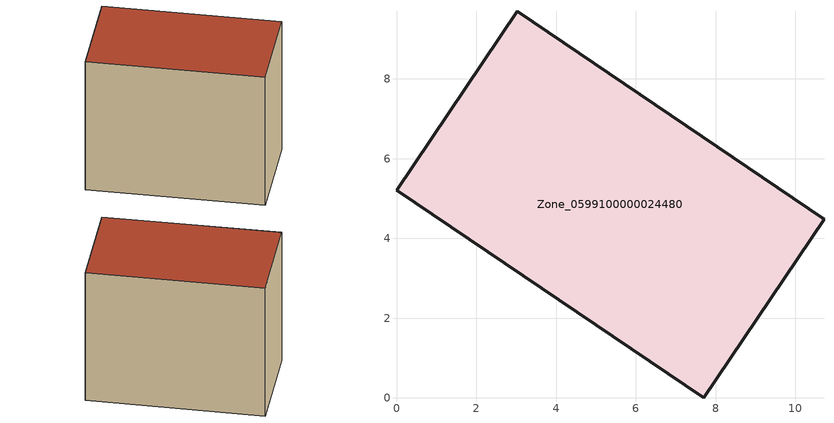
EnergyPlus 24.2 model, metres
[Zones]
Zone_0599100000024480
 floor ground (C_G): 0,5.21 3.03,9.7 10.72,4.48 7.7,0 z1.54
 wall outside (C_F): 3.03,9.7 0,5.21 7.7,0 10.72,4.48 3.03,9.7 z1.54:9.23
 roof outside (C_R): 7.7,0 10.72,4.48 3.03,9.7 0,5.21 z9.23
[BUILDING]
Pand.0599100000024480: North Axis=0; Terrain=City; Loads Convergence Tolerance Value=0.04; Temperature Convergence Tolerance Value=0.4; Solar Distribution=FullExterior; Maximum Number of Warmup Days=25; Minimum Number of Warmup Days=1
[Site:Location]
Rotterdam.The.Hague.AP_ZH_NLD Design_Conditions: Latitude=51.96; Longitude=4.45; Time Zone=1; Elevation=-4.5
[SITE:GROUNDTEMPERATURE:BUILDINGSURFACE]
18, 18, 18, 18, 18, 18, 18, 18, 18, 18, 18, 18
[MATERIAL] Thermal Absorptance=0.9; Solar Absorptance=0.7; Visible Absorptance=0.7
Name | Roughness | Thickness | Conductivity | Density | Specific Heat
G.TI.1975-1991 | MediumSmooth | 0.15 | 0.288461 | 540 | 1210
F.TI.1975-1991 | Rough | 0.3 | 0.230769 | 1920 | 840
R.TI.1975-1991 | MediumRough | 0.2 | 0.153846 | 1500 | 1000
[CONSTRUCTION]
C_G: G.TI.1975-1991
C_F: F.TI.1975-1991
C_R: R.TI.1975-1991
[ZONE]
Zone_0599100000024480: Type=1; Multiplier=1; Ceiling Height=Autocalculate; Volume=Autocalculate; Floor Area=autocalculate; Part of Total Floor Area=Yes
[ZONEINFILTRATION:DESIGNFLOWRATE]
Infil_Zone_0599100000024480: Zone or ZoneList or Space or SpaceList=Zone_0599100000024480; Schedule=AlwaysOn; Design Flow Rate Calculation Method=Flow/Area; Flow Rate per Floor Area=0.003; Constant Term Coefficient=1; Temperature Term Coefficient=0; Velocity Term Coefficient=0; Velocity Squared Term Coefficient=0
[HVACTEMPLATE:ZONE:IDEALLOADSAIRSYSTEM]
Zone_0599100000024480: Maximum Heating Supply Air Temperature=50; Minimum Cooling Supply Air Temperature=13; Maximum Heating Supply Air Humidity Ratio=0.0156; Minimum Cooling Supply Air Humidity Ratio=0.0077; Heating Limit=NoLimit; Cooling Limit=NoLimit; Dehumidification Control Type=ConstantSensibleHeatRatio; Cooling Sensible Heat Ratio=0.7; Dehumidification Setpoint=60; Humidification Control Type=None; Humidification Setpoint=30; Outdoor Air Method=None; Outdoor Air Flow Rate per Person=0.00944; Outdoor Air Flow Rate per Zone Floor Area=0; Outdoor Air Flow Rate per Zone=0; Demand Controlled Ventilation Type=None; Outdoor Air Economizer Type=NoEconomizer; Heat Recovery Type=None; Sensible Heat Recovery Effectiveness=0.7; Latent Heat Recovery Effectiveness=0.65
[ZONECONTROL:THERMOSTAT]
ThermostatControl_Zone_0599100000024480: Zone or ZoneList=Zone_0599100000024480; Control Type Schedule=DualSetpointControlType; Control 1=Thermostat_Zone_0599100000024480; Temperature Difference Between Cutout And Setpoint=0
[THERMOSTATSETPOINT:DUALSETPOINT]
Thermostat_Zone_0599100000024480: Heating Setpoint Temperature Schedule=HeatingSetpoint_Zone_0599100000024480; Cooling Setpoint Temperature Schedule=CoolingSetpoint_Zone_0599100000024480
[SCHEDULE:COMPACT]
HeatingSetpoint_Zone_0599100000024480: Through: 12/31, For: AllDays, Until: 24:00, 21
CoolingSetpoint_Zone_0599100000024480: Through: 12/31, For: AllDays, Until: 24:00, 24
DualSetpointControlType: Through: 12/31, For: AllDays, Until: 24:00, 4
AlwaysOn: Through: 12/31, For: AllDays, Until: 24:00, 1
